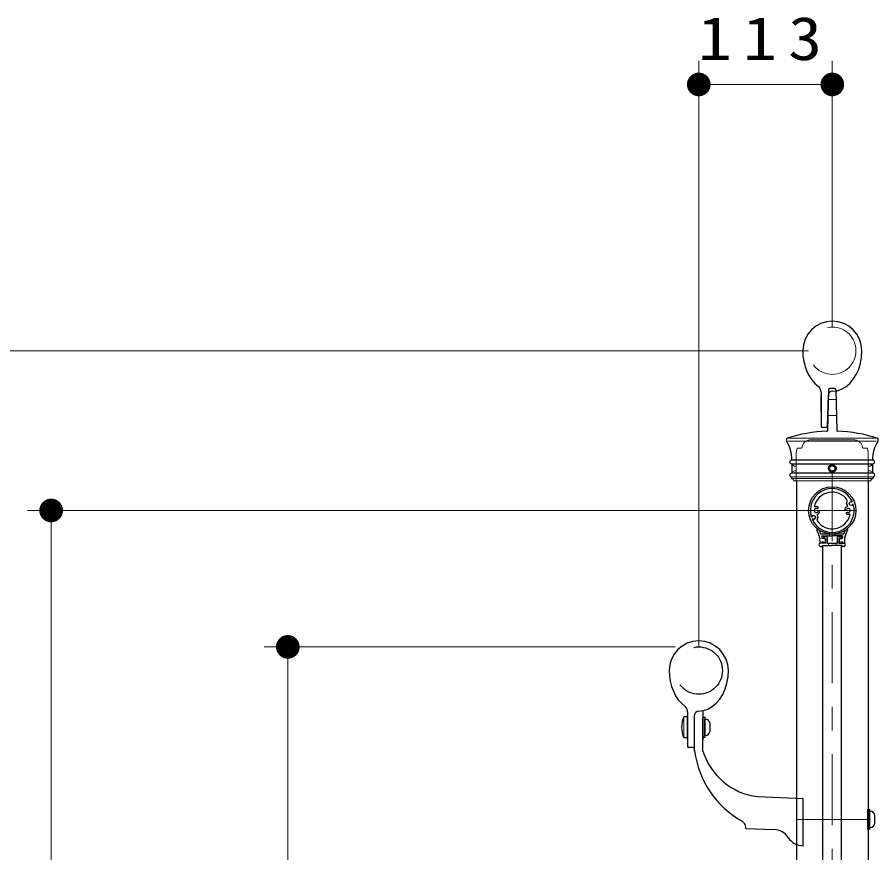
# Model space of a CAD drawing. Units: millimetres on the paper, scale 1:20. Extents: x -365 to 0, y 0 to 257.
# Drawn here: x -136.84 to -100.48, y 123.87 to 159.17 of the extents above; entities that cross this region are included whole.
import ezdxf

# ---------------------------------------------------------------- set-up
doc = ezdxf.new("R2010")
doc.units = ezdxf.units.MM
doc.linetypes.add('USER1', pattern=[4.5, 2.5, -2])
doc.linetypes.add('USER2', pattern=[6, 3, -1, 1, -1])
doc.layers.add('LY_1', color=7, linetype='Continuous', lineweight=25)
doc.styles.add('ＭＳ ゴシック', font='')
doc.styles.get('ＭＳ ゴシック').set_extended_font_data('MS Gothic')

# ---------------------------------------------------------------- blocks, each defined once
blk = doc.blocks.new('filled_dot')
at = {"color": 0, "linetype": 'Continuous', "lineweight": -2, "const_width": 1.25}
blk.add_lwpolyline([(-0.625, 0, 1), (0.625, 0, 1)], format="xyb", close=True, dxfattribs=at)

msp = doc.modelspace()

# ---------------------------------------------------------------- linework, layer by layer
at = {"layer": 'LY_1', "lineweight": 13}
for p, q in [((-108.043, 132.571), (-108.043, 157.334)), ((-102.401, 146.084), (-102.401, 157.334)), ((-108.043, 156.334), (-102.401, 156.334)), ((-103.401, 145.084), (-146.405, 145.084)), ((-103.405, 138.334), (-136.405, 138.334)), ((-135.405, 90.084), (-135.405, 138.334)), ((-109.043, 132.571), (-126.405, 132.571)), ((-125.405, 90.084), (-125.405, 132.571)), ((-108.668, 128.725), (-108.668, 129.618)), ((-108.768, 129.171), (-108.758, 129.171)), ((-108.758, 129.046), (-108.758, 129.296))]:
    msp.add_line(p, q, dxfattribs=at)
at = {"layer": 'LY_1'}
for p, q in [((-102.876, 143.338), (-102.876, 141.884)), ((-102.41, 143.371), (-102.401, 143.371)), ((-102.876, 142.484), (-102.876, 143.184)), ((-102.601, 141.883), (-102.566, 143.201)), ((-102.651, 141.834), (-102.826, 141.834)), ((-108.518, 129.825), (-108.518, 128.371)), ((-107.868, 129.876), (-107.868, 128.643)), ((-108.518, 129.621), (-108.668, 129.618)), ((-108.518, 128.721), (-108.518, 129.621)), ((-108.218, 128.171), (-108.218, 129.684)), ((-107.868, 128.171), (-107.868, 129.596)), ((-107.868, 129.596), (-107.788, 129.596)), ((-107.788, 129.596), (-107.788, 128.746)), ((-107.788, 128.821), (-107.788, 129.521)), ((-107.768, 129.521), (-107.788, 129.521)), ((-107.568, 129.021), (-107.568, 129.321)), ((-108.518, 128.721), (-108.668, 128.725)), ((-107.788, 128.746), (-107.868, 128.746)), ((-107.768, 128.821), (-107.788, 128.821)), ((-108.268, 128.321), (-108.468, 128.321)), ((-105.559, 126.245), (-103.631, 126.171)), ((-103.631, 124.171), (-103.631, 126.171)), ((-100.905, 124.859), (-100.905, 125.709)), ((-100.905, 125.709), (-100.825, 125.709)), ((-100.825, 125.709), (-100.825, 124.859)), ((-100.825, 125.669), (-100.825, 124.899)), ((-100.825, 124.934), (-100.825, 125.634)), ((-100.805, 125.634), (-100.825, 125.634)), ((-100.605, 125.134), (-100.605, 125.434)), ((-106.061, 124.901), (-106.061, 124.944)), ((-106.061, 124.901), (-104.864, 124.855)), ((-100.825, 124.859), (-100.905, 124.859)), ((-100.805, 124.934), (-100.825, 124.934)), ((-103.634, 124.171), (-103.631, 124.171))]:
    msp.add_line(p, q, dxfattribs=at)
at = {"layer": 'LY_1', "color": 4}
for p, q in [((-102.56, 143.435), (-102.605, 141.704)), ((-102.299, 143.484), (-102.51, 143.484)), ((-102.249, 143.435), (-102.204, 141.704)), ((-104.33, 141.366), (-104.33, 141.266)), ((-100.48, 141.366), (-100.48, 141.266)), ((-104.13, 140.459), (-104.105, 140.473)), ((-100.68, 140.459), (-100.705, 140.473)), ((-104.13, 140.309), (-104.105, 140.295)), ((-104.105, 140.295), (-104.105, 139.923)), ((-100.68, 140.309), (-100.705, 140.295)), ((-100.705, 140.295), (-100.705, 139.923)), ((-104.13, 139.909), (-104.105, 139.923)), ((-104.13, 139.759), (-104.13, 139.706)), ((-100.68, 139.909), (-100.705, 139.923)), ((-100.68, 139.759), (-100.68, 139.706)), ((-103.917, 139.584), (-103.917, 80.084)), ((-100.892, 139.584), (-100.892, 80.084)), ((-101.764, 138.547), (-101.799, 138.644)), ((-101.774, 138.708), (-101.785, 138.698)), ((-101.613, 138.718), (-101.694, 138.646)), ((-101.659, 138.552), (-101.694, 138.646)), ((-101.552, 138.549), (-101.659, 138.552)), ((-101.6, 138.68), (-101.613, 138.718)), ((-101.554, 138.697), (-101.6, 138.68)), ((-101.52, 138.603), (-101.565, 138.586)), ((-101.565, 138.586), (-101.552, 138.549)), ((-103.29, 138.065), (-103.244, 138.082)), ((-103.258, 138.119), (-103.15, 138.116)), ((-103.244, 138.082), (-103.258, 138.119)), ((-103.256, 137.971), (-103.21, 137.988)), ((-103.21, 137.988), (-103.196, 137.95)), ((-103.196, 137.95), (-103.116, 138.022)), ((-103.15, 138.116), (-103.116, 138.022)), ((-103.045, 138.121), (-103.01, 138.024)), ((-103.035, 137.96), (-103.024, 137.97))]:
    msp.add_line(p, q, dxfattribs=at)
at = {"layer": 'LY_1', "color": 4, "linetype": 'USER1', "lineweight": 13}
for p, q in [((-102.571, 143.021), (-102.239, 143.021)), ((-102.589, 142.346), (-102.221, 142.346)), ((-103.33, 141.317), (-102.405, 141.317)), ((-101.48, 141.317), (-102.405, 141.317)), ((-103.892, 140.967), (-103.93, 140.767)), ((-103.93, 140.767), (-103.93, 139.599)), ((-103.892, 140.967), (-103.727, 140.967)), ((-101.083, 140.967), (-100.917, 140.967)), ((-100.917, 140.967), (-100.88, 140.767)), ((-100.88, 140.767), (-100.88, 139.599)), ((-104.105, 140.271), (-104.005, 140.209)), ((-104.105, 139.946), (-104.005, 140.009)), ((-104.005, 140.209), (-103.93, 140.209)), ((-104.005, 140.009), (-103.93, 140.009)), ((-100.805, 140.209), (-100.88, 140.209)), ((-100.805, 140.009), (-100.88, 140.009)), ((-100.705, 140.271), (-100.805, 140.209)), ((-100.705, 139.946), (-100.805, 140.009)), ((-103.93, 139.599), (-103.945, 139.584)), ((-100.88, 139.599), (-100.865, 139.584))]:
    msp.add_line(p, q, dxfattribs=at)
at = {"layer": 'LY_1', "color": 120, "lineweight": 13}
for p, q in [((-104.262, 141.384), (-102.405, 141.384)), ((-104.262, 141.259), (-102.405, 141.259)), ((-100.547, 141.384), (-102.405, 141.384)), ((-100.547, 141.259), (-102.405, 141.259)), ((-100.705, 140.473), (-104.105, 140.473)), ((-100.705, 140.295), (-104.105, 140.295)), ((-100.705, 139.923), (-104.105, 139.923)), ((-102.405, 139.684), (-104.081, 139.684)), ((-102.405, 139.684), (-100.728, 139.684))]:
    msp.add_line(p, q, dxfattribs=at)
at = {"layer": 'LY_1', "color": 4, "lineweight": 13}
for p, q in [((-100.68, 140.459), (-104.13, 140.459)), ((-104.13, 140.459), (-100.68, 140.459)), ((-100.68, 140.309), (-104.13, 140.309)), ((-100.68, 139.909), (-104.13, 139.909)), ((-100.68, 139.759), (-104.13, 139.759)), ((-104.13, 139.759), (-100.68, 139.759)), ((-100.802, 139.584), (-104.007, 139.584))]:
    msp.add_line(p, q, dxfattribs=at)
at = {"layer": 'LY_1', "linetype": 'USER2', "lineweight": 13}
for p, q in [((-102.405, 140.034), (-102.405, 80.084)), ((-103.405, 138.334), (-101.405, 138.334)), ((-103.905, 125.284), (-100.605, 125.284))]:
    msp.add_line(p, q, dxfattribs=at)
at = {"layer": 'LY_1', "color": 190}
for p, q in [((-103.043, 137.54), (-103.054, 137.514)), ((-101.766, 137.54), (-101.756, 137.514)), ((-101.935, 137.334), (-102.874, 137.334)), ((-102.83, 137.259), (-102.417, 137.259)), ((-102.722, 137.149), (-102.805, 137.149)), ((-102.78, 137.224), (-102.78, 137.174)), ((-102.667, 137.234), (-102.77, 137.234)), ((-102.712, 137.164), (-102.77, 137.164)), ((-102.697, 137.124), (-102.697, 136.974)), ((-102.687, 137.139), (-102.687, 136.959)), ((-102.617, 137.184), (-102.617, 136.934)), ((-102.417, 137.259), (-102.405, 137.271)), ((-102.392, 137.259), (-102.405, 137.271)), ((-101.98, 137.259), (-102.392, 137.259)), ((-102.192, 137.184), (-102.192, 136.934)), ((-102.142, 137.234), (-102.04, 137.234)), ((-102.122, 137.139), (-102.122, 136.959)), ((-102.112, 137.124), (-102.112, 136.974)), ((-102.097, 137.164), (-102.04, 137.164)), ((-102.087, 137.149), (-102.004, 137.149)), ((-102.03, 137.224), (-102.03, 137.174)), ((-102.687, 136.959), (-102.905, 136.959)), ((-102.905, 136.809), (-102.842, 136.809)), ((-102.879, 136.959), (-102.902, 136.959)), ((-102.817, 136.859), (-102.817, 136.834)), ((-102.817, 136.859), (-102.405, 136.859)), ((-102.712, 136.959), (-102.736, 136.959)), ((-102.417, 136.934), (-102.617, 136.934)), ((-102.417, 136.934), (-102.405, 136.921)), ((-102.392, 136.934), (-102.405, 136.921)), ((-101.992, 136.859), (-102.405, 136.859)), ((-102.192, 136.934), (-102.392, 136.934)), ((-102.122, 136.959), (-101.905, 136.959)), ((-102.097, 136.959), (-102.074, 136.959)), ((-101.992, 136.859), (-101.992, 136.834)), ((-101.905, 136.809), (-101.967, 136.809)), ((-101.931, 136.959), (-101.907, 136.959))]:
    msp.add_line(p, q, dxfattribs=at)
at = {"layer": 'LY_1', "color": 190, "linetype": 'USER1', "lineweight": 13}
for p, q in [((-102.567, 137.259), (-102.517, 137.309)), ((-102.517, 137.309), (-102.517, 137.334)), ((-102.292, 137.334), (-102.292, 137.309)), ((-102.242, 137.259), (-102.292, 137.309)), ((-102.567, 136.934), (-102.567, 136.859)), ((-102.242, 136.934), (-102.242, 136.859))]:
    msp.add_line(p, q, dxfattribs=at)
at = {"layer": 'LY_1', "color": 70}
for p, q in [((-102.807, 96.559), (-102.807, 136.859)), ((-102.007, 96.559), (-102.007, 136.859))]:
    msp.add_line(p, q, dxfattribs=at)
at = {"layer": 'LY_1'}
for points in [[(-103.651, 145.084), (-103.64, 144.855), (-103.606, 144.63), (-103.551, 144.413), (-103.475, 144.208), (-103.38, 144.019), (-103.267, 143.849), (-103.139, 143.701), (-102.997, 143.579)], [(-102.393, 143.371), (-102.198, 143.394), (-102.008, 143.458), (-101.828, 143.561), (-101.662, 143.702), (-101.514, 143.877), (-101.388, 144.081), (-101.286, 144.309), (-101.212, 144.557), (-101.166, 144.817), (-101.151, 145.084)], [(-109.293, 131.571), (-109.281, 131.342), (-109.248, 131.117), (-109.193, 130.9), (-109.117, 130.696), (-109.021, 130.506), (-108.909, 130.337), (-108.78, 130.189), (-108.639, 130.066)], [(-108.043, 129.859), (-107.847, 129.88), (-107.656, 129.943), (-107.475, 130.045), (-107.308, 130.186), (-107.159, 130.36), (-107.031, 130.565), (-106.929, 130.794), (-106.854, 131.042), (-106.808, 131.304), (-106.793, 131.571)]]:
    msp.add_lwpolyline(points, dxfattribs=at)
at = {"layer": 'LY_1', "linetype": 'USER1', "lineweight": 13}
msp.add_circle((-102.401, 145.084), 1, dxfattribs=at)
at = {"layer": 'LY_1', "color": 4}
for radius in [0.163, 0.113]:
    msp.add_circle((-102.405, 140.109), radius, dxfattribs=at)
at = {"layer": 'LY_1', "color": 21}
msp.add_circle((-102.405, 138.334), 1, dxfattribs=at)
at = {"layer": 'LY_1', "linetype": 'USER1'}
msp.add_circle((-108.043, 131.571), 1, dxfattribs=at)
at = {"layer": 'LY_1'}
for centre, radius, start, end in [((-102.401, 145.084), 1.25, 0, 180), ((-103.176, 143.338), 0.3, 0, 53.378), ((-102.391, 143.196), 0.175, 90.5032, 178.5), ((-102.826, 141.884), 0.05, 180, 270), ((-102.651, 141.884), 0.05, 270, 358.5), ((-108.043, 131.571), 1.25, 0, 180), ((-108.818, 129.825), 0.3, 0, 53.378), ((-108.043, 129.684), 0.175, 93, 180), ((-107.723, 129.171), 1.045, 154.7288, 205.2712), ((-107.768, 129.321), 0.2, 0, 90), ((-107.768, 129.021), 0.2, 270, 0), ((-108.468, 128.371), 0.05, 180, 270), ((-108.268, 128.371), 0.05, 270, 0), ((-104.251, 128.691), 4, 187.4588, 240.664), ((-105.238, 128.976), 2.75, 197.0152, 263.2948), ((-100.805, 125.434), 0.2, 0, 90), ((-106.361, 124.944), 0.3, 0, 60.1063), ((-100.805, 125.134), 0.2, 270, 0), ((-104.893, 124.106), 0.75, 32.9536, 87.8158), ((-103.634, 124.921), 0.75, 212.9536, 270)]:
    msp.add_arc(centre, radius, start, end, dxfattribs=at)
at = {"layer": 'LY_1', "color": 4}
for centre, radius, start, end in [((-102.51, 143.434), 0.05, 90, 178.5), ((-102.299, 143.434), 0.05, 1.5, 90), ((-102.405, 135.358), 6.326, 92.0361, 107.55), ((-102.63, 141.705), 0.025, 272.0361, 358.5), ((-102.179, 141.705), 0.025, 181.5, 267.9639), ((-102.405, 135.358), 6.326, 72.45, 87.9639), ((-104.305, 141.366), 0.025, 107.55, 180), ((-104.305, 141.266), 0.025, 180, 211.6923), ((-105.589, 140.473), 1.484, 0, 31.6923), ((-99.221, 140.473), 1.484, 148.3077, 180), ((-100.505, 141.366), 0.025, 0, 72.45), ((-100.505, 141.266), 0.025, 328.3077, 0), ((-104.13, 140.384), 0.075, 90, 270), ((-100.68, 140.384), 0.075, 270, 90), ((-104.13, 139.834), 0.075, 90, 270), ((-104.105, 139.706), 0.025, 180, 258.463), ((-104.13, 139.584), 0.1, 11.537, 78.463), ((-100.68, 139.584), 0.1, 101.537, 168.463), ((-100.705, 139.706), 0.025, 281.537, 0), ((-100.68, 139.834), 0.075, 270, 90), ((-104.007, 139.609), 0.025, 191.537, 270), ((-102.405, 138.334), 0.925, 23.0986, 196.9014), ((-100.802, 139.609), 0.025, 270, 348.463), ((-102.405, 138.334), 0.775, 34.5586, 166.1279), ((-102.405, 138.334), 0.925, 203.0986, 16.9014), ((-101.752, 138.661), 0.05, 131.8014, 200), ((-101.811, 138.53), 0.05, 292.5063, 20), ((-101.808, 138.745), 0.05, 311.8014, 34.5586), ((-103.08, 138.334), 0.0875, 67.4576, 332.5424), ((-103.133, 138.514), 0.025, 166.1279, 286.4592), ((-103.08, 138.334), 0.163, 67.4576, 106.4592), ((-102.998, 138.138), 0.05, 112.5063, 200), ((-103.032, 138.449), 0.0375, 247.4576, 67.4576), ((-103.08, 138.334), 0.163, 292.5063, 332.5424), ((-102.969, 138.276), 0.0375, 332.5424, 152.5424), ((-101.841, 138.392), 0.0375, 152.5424, 332.5424), ((-101.73, 138.334), 0.163, 112.5063, 152.5424), ((-101.778, 138.219), 0.0375, 67.4576, 247.4576), ((-101.73, 138.334), 0.0875, 247.4576, 152.5424), ((-101.73, 138.334), 0.163, 247.4576, 286.4592), ((-101.677, 138.154), 0.025, 346.1279, 106.4592), ((-103.002, 137.923), 0.05, 131.8014, 214.5586), ((-102.405, 138.334), 0.775, 214.5586, 346.1279), ((-103.057, 138.007), 0.05, 311.8014, 20)]:
    msp.add_arc(centre, radius, start, end, dxfattribs=at)
at = {"layer": 'LY_1', "color": 4, "linetype": 'USER1', "lineweight": 13}
for centre, radius, start, end in [((-103.33, 140.967), 0.35, 90, 172.8192), ((-101.48, 140.967), 0.35, 7.1808, 90), ((-103.727, 141.017), 0.05, 270, 352.8192), ((-101.083, 141.017), 0.05, 187.1808, 270)]:
    msp.add_arc(centre, radius, start, end, dxfattribs=at)
at = {"layer": 'LY_1', "color": 190}
for centre, radius, start, end in [((-103.04, 137.508), 0.015, 158.3039, 208.1186), ((-104.067, 136.959), 1.15, 21.3794, 28.1186), ((-103.029, 137.534), 0.015, 52.0155, 158.3039), ((-102.405, 138.334), 1, 232.0155, 236.7754), ((-102.961, 137.485), 0.015, 25.4247, 56.7754), ((-104.067, 136.959), 1.24, 18.1049, 25.4247), ((-100.742, 136.959), 1.24, 154.5753, 161.8952), ((-101.849, 137.485), 0.015, 123.2246, 154.5753), ((-102.405, 138.334), 1, 303.2246, 307.9845), ((-100.742, 136.959), 1.15, 151.8814, 158.6206), ((-101.78, 137.534), 0.015, 21.6961, 127.9845), ((-101.77, 137.508), 0.015, 331.8814, 21.6961), ((-102.982, 137.384), 0.015, 201.3794, 234.5616), ((-103.032, 137.314), 0.0708, 343.2776, 54.5616), ((-102.95, 137.289), 0.015, 163.2776, 229.642), ((-103.006, 137.224), 0.0708, 338.358, 49.642), ((-102.926, 137.192), 0.015, 158.358, 224.7224), ((-102.987, 137.132), 0.0708, 333.4384, 44.7224), ((-102.91, 137.093), 0.015, 153.4384, 186.6206), ((-104.067, 136.959), 1.15, 0.7377, 6.6206), ((-102.874, 137.349), 0.015, 198.1048, 270), ((-102.83, 137.244), 0.015, 90, 192.9682), ((-104.067, 136.959), 1.255, 9.6697, 12.9681), ((-102.805, 137.174), 0.025, 189.6697, 270), ((-102.77, 137.224), 0.01, 90, 180), ((-102.77, 137.174), 0.01, 180, 270), ((-102.722, 137.124), 0.025, 0, 90), ((-102.712, 137.139), 0.025, 0, 90), ((-102.667, 137.184), 0.05, 0, 90), ((-102.142, 137.184), 0.05, 90, 180), ((-102.097, 137.139), 0.025, 90, 180), ((-102.087, 137.124), 0.025, 90, 180), ((-102.04, 137.224), 0.01, 0, 90), ((-102.04, 137.174), 0.01, 270, 0), ((-102.004, 137.174), 0.025, 270, 350.3303), ((-101.98, 137.244), 0.015, 347.0319, 90), ((-100.742, 136.959), 1.255, 167.0318, 170.3303), ((-101.935, 137.349), 0.015, 270, 341.8952), ((-101.823, 137.132), 0.0708, 135.2776, 206.5616), ((-100.742, 136.959), 1.15, 173.3794, 179.2623), ((-101.9, 137.093), 0.015, 353.3794, 26.5616), ((-101.804, 137.224), 0.0708, 130.358, 201.642), ((-101.884, 137.192), 0.015, 315.2776, 21.642), ((-101.86, 137.289), 0.015, 310.358, 16.7224), ((-101.777, 137.314), 0.0708, 125.4384, 196.7224), ((-101.827, 137.384), 0.015, 305.4384, 338.6206), ((-102.886, 136.884), 0.0813, 126.8699, 233.1301), ((-102.905, 136.909), 0.05, 90, 126.8699), ((-102.905, 136.859), 0.05, 233.1301, 270), ((-102.902, 136.974), 0.015, 180.7377, 270), ((-102.879, 136.974), 0.015, 270, 339.9948), ((-102.807, 136.948), 0.061, 20.0052, 159.9948), ((-102.842, 136.834), 0.025, 270, 0), ((-102.736, 136.974), 0.015, 200.0052, 270), ((-102.712, 136.974), 0.015, 270, 0), ((-102.097, 136.974), 0.015, 180, 270), ((-102.074, 136.974), 0.015, 270, 339.9948), ((-102.002, 136.948), 0.061, 20.0052, 159.9948), ((-101.967, 136.834), 0.025, 180, 270), ((-101.931, 136.974), 0.015, 200.0052, 270), ((-101.907, 136.974), 0.015, 270, 359.2623), ((-101.905, 136.909), 0.05, 53.1301, 90), ((-101.905, 136.859), 0.05, 270, 306.8699), ((-101.924, 136.884), 0.0813, 306.8699, 53.1301)]:
    msp.add_arc(centre, radius, start, end, dxfattribs=at)

# ---------------------------------------------------------------- block references
at = {"layer": 'LY_1', "lineweight": 13, "xscale": 0.4, "yscale": 0.4}
msp.add_blockref('filled_dot', (-108.043, 156.334), dxfattribs=at)
for p, rotation in [((-102.401, 156.334), 180), ((-135.405, 138.334), 270), ((-125.405, 132.571), 270)]:
    msp.add_blockref('filled_dot', p, dxfattribs=dict(at, rotation=rotation))

# ---------------------------------------------------------------- texts
at = {"layer": 'LY_1', "insert": (-105.222, 157.334), "char_height": 1.833, "attachment_point": 8, "style": 'ＭＳ ゴシック'}
msp.add_mtext('\\T1.33;\\W1.15;113', dxfattribs=at)

doc.saveas('drawing.dxf')
